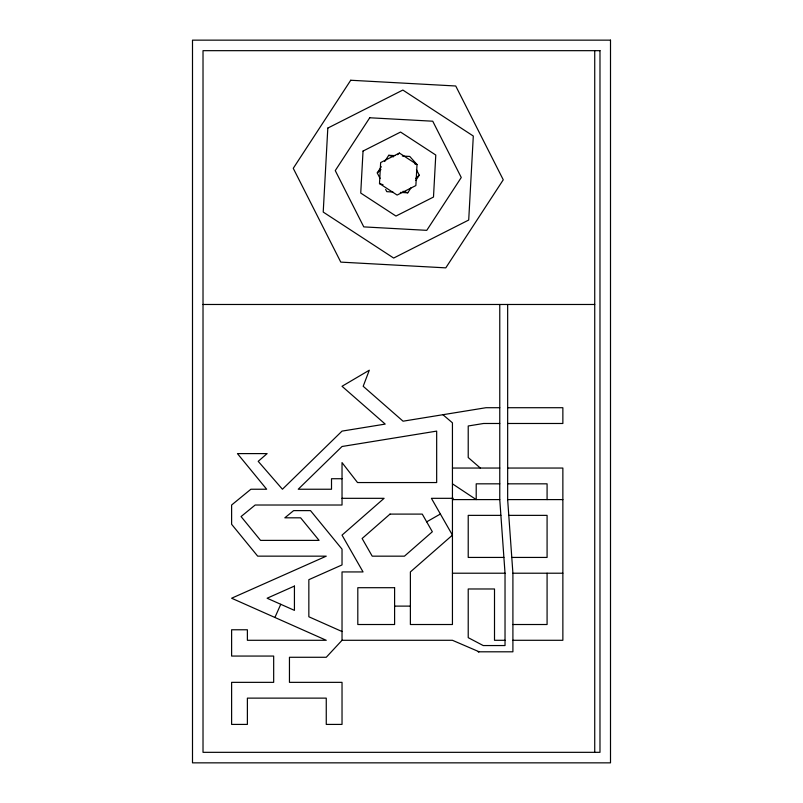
<?xml version="1.0" encoding="UTF-8"?>
<svg xmlns="http://www.w3.org/2000/svg" width="803" height="803" viewBox="0 0 803 803"><rect width="100%" height="100%" fill="white"/><g stroke="black" fill="none" stroke-linecap="round" stroke-linejoin="round"><path stroke-width="1.2" d="M379.498 183.556L380.652 162.557L399.412 153.052L417.018 164.545L415.874 185.553L397.114 195.059L379.498 183.556L383.031 184.72M274.907 617.467L280.769 604.298M380.06 178.427L377.259 172.906L381.315 166.693M384.697 161.513L388.752 155.29L394.935 155.631M400.356 192.409L407.763 192.82L411.146 187.631M415.884 180.384L419.256 175.205L416.466 169.684M342.028 498.322L384.095 498.322L342.028 535.129L363.056 571.937L342.028 571.937L342.028 640.292L326.259 657.276L289.451 657.276L289.451 682.349L342.028 682.349L342.028 724.416L326.259 724.416L326.259 698.128L247.384 698.128L247.384 724.416L231.615 724.416L231.615 682.349L273.672 682.349L273.672 656.061L231.615 656.061L231.615 629.773L247.384 629.773L247.384 640.292L326.259 640.292L231.615 598.225L326.259 556.168L257.683 556.148L231.615 524.289L231.615 505.017L250.887 489.238L266.666 489.238L237.437 453.605L267.108 453.605L258.205 461.334L282.435 489.238L342.028 431.111L385.209 424.094L342.028 386.283L369.3 370.213L363.187 386.283L403.056 421.194L485.986 407.713L499.767 407.713M377.259 172.906L380.953 169.594M397.565 154.708L399.412 153.052M415.573 178.517L419.256 175.205M426.684 521.84L440.375 514.02M203.018 304.478L594.732 304.478M507.657 407.713L562.863 407.713L562.863 423.482L507.657 423.482M499.767 423.482L483.597 423.482L468.219 425.981L468.219 457.529L480.345 468.049M452.44 468.049L499.767 468.049M507.657 468.049L562.863 468.049L562.863 640.292L512.906 640.292M342.028 478.729L331.509 478.729L331.509 489.238L298.214 489.238L342.028 446.498L436.671 431.111L436.671 482.553L357.526 482.553L342.028 462.608L342.028 505.017L255.173 505.017L241.061 516.56L260.553 540.389L319.082 540.389L300.613 517.815L284.834 517.815L293.627 510.618L310.5 510.618L342.028 549.152L342.028 564.931L308.844 579.676L308.844 616.774L342.028 631.529M499.767 483.828L476.209 483.828L476.209 499.596L452.44 483.828M507.657 483.828L547.084 483.828L547.084 499.596M452.44 498.322L431.412 498.322L452.44 535.129L410.383 571.937L410.383 624.513L452.44 624.513L452.44 422.82L442.915 414.709M452.44 499.596L499.767 499.596L505.027 573.212L505.027 645.552L483.235 645.552L468.219 637.662L468.219 588.98L494.507 588.98L494.507 640.292L505.027 640.292M507.657 304.478L507.657 499.596L562.863 499.596M500.891 515.365L468.219 515.365L468.219 557.433L503.893 557.433M508.781 515.365L547.084 515.365L547.084 557.433L511.782 557.433M452.44 573.212L505.027 573.212M507.657 499.596L512.906 573.212L562.863 573.212M394.604 606.114L410.383 606.114M512.906 624.513L547.084 624.513L547.084 573.212M342.028 640.292L452.44 640.292L479.06 651.745L478.176 651.805L512.906 651.805L512.906 573.212M402.343 156.033L409.751 156.444L417.018 164.545L414.669 163.782M392.938 192.007L386.765 191.666L385.651 189.458M388.752 155.29L393.47 156.836M403.056 191.275L407.763 192.82M452.44 497.469L453.635 499.596M594.732 50.669L594.732 752.331M499.767 304.478L499.767 499.596M327.815 128.078L323.218 212.072L393.661 258.054L468.711 220.032L473.308 136.038L402.855 90.056L327.815 128.078M363.036 151.064L360.738 193.061L395.959 216.057L433.49 197.046L435.778 155.039L400.556 132.053L363.036 151.064M350.73 80.25L293.256 168.309L340.783 262.119L445.785 267.861L503.26 179.802L455.733 85.991L350.73 80.25M369.741 117.77L335.263 170.607L363.779 226.888L426.774 230.341L461.263 177.503L432.747 121.213L369.741 117.77M390.017 514.101L362.123 538.512L372.211 556.168L404.451 556.168L432.345 531.757L422.258 514.101L390.017 514.101M294.43 586.08L267.108 598.225L294.43 610.37L294.43 586.08M610.501 40.15L192.499 40.15L192.499 762.85L610.501 762.85L610.501 40.15M599.982 50.669L203.018 50.669L203.018 752.331L599.982 752.331L599.982 50.669M394.604 587.706L357.807 587.706L357.807 624.513L394.604 624.513L394.604 587.706"/></g></svg>
